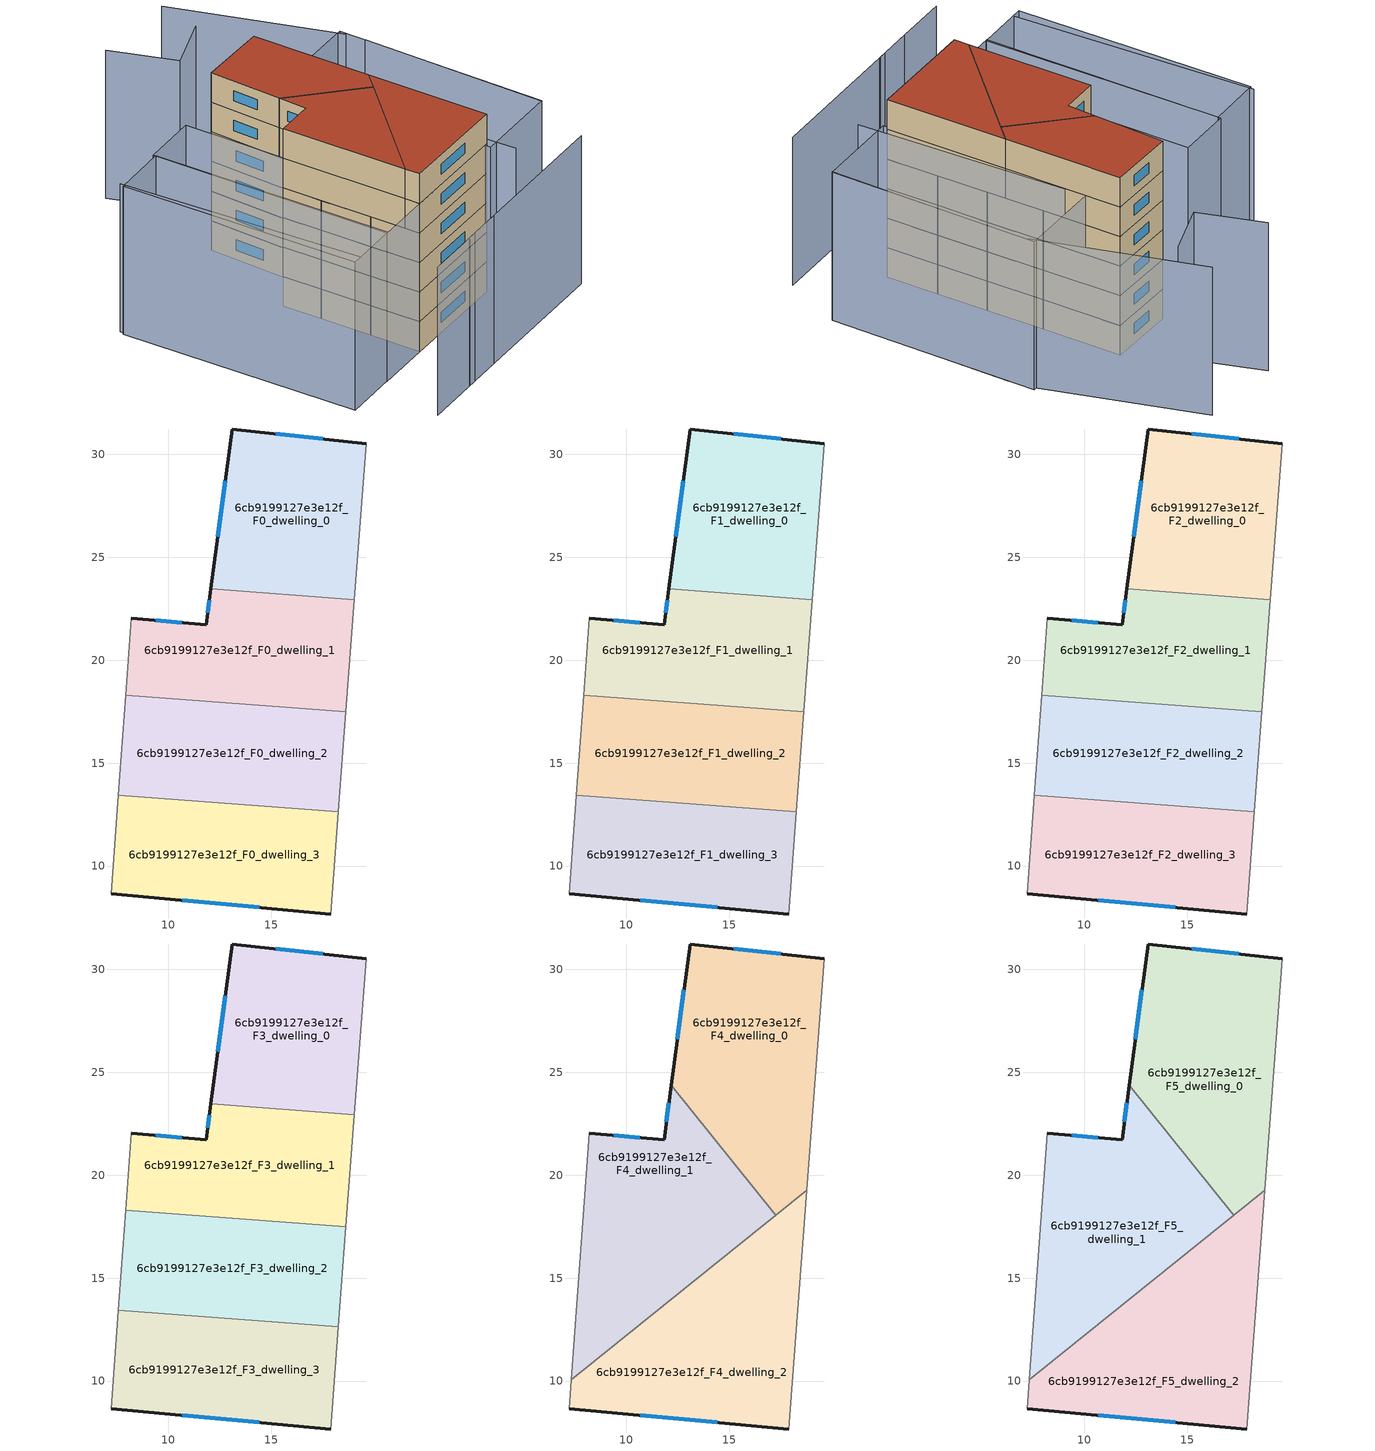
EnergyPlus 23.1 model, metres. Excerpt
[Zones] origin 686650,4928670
6cb9199127e3e12f_F0_dwelling_0
 floor ground (EU_floor_Construction): 19.62,30.51 19.04,22.93 12.07,23.47 13.1,31.22 z0
 wall outside (EU_wall_Construction): 19.62,30.51 13.1,31.22 12.07,23.47 z0:3
 wall to 6cb9199127e3e12f_F0_dwelling_1 (EU_wall_Construction): 12.07,23.47 19.04,22.93 z0:3
 wall adiabatic (EU_wall_Construction): 19.04,22.93 19.62,30.51 z0:3
 window (EU_Window_Construction): 12.77,28.7 12.41,25.99 / 17.5,30.74 15.22,30.99 z0.98:2.02
6cb9199127e3e12f_F0_dwelling_1
 floor ground (EU_floor_Construction): 19.04,22.93 18.63,17.49 7.93,18.3 8.2,22.02 11.84,21.72 12.07,23.47 z0
 wall outside (EU_wall_Construction): 12.07,23.47 11.84,21.72 8.2,22.02 z0:3
 wall adiabatic (EU_wall_Construction): 18.63,17.49 19.04,22.93 / 8.2,22.02 7.93,18.3 z0:3
 wall to 6cb9199127e3e12f_F0_dwelling_2 (EU_wall_Construction): 7.93,18.3 18.63,17.49 z0:3
 window (EU_Window_Construction): 10.66,21.82 9.38,21.93 / 12,22.9 11.92,22.29 z0.98:2.02
6cb9199127e3e12f_F0_dwelling_2
 floor ground (EU_floor_Construction): 18.63,17.49 18.26,12.63 7.58,13.44 7.93,18.3 z0
 wall to 6cb9199127e3e12f_F0_dwelling_3 (EU_wall_Construction): 7.58,13.44 18.26,12.63 z0:3
 wall adiabatic (EU_wall_Construction): 7.93,18.3 7.58,13.44 / 18.26,12.63 18.63,17.49 z0:3
6cb9199127e3e12f_F0_dwelling_3
 floor ground (EU_floor_Construction): 18.26,12.63 17.88,7.67 7.23,8.66 7.58,13.44 z0
 wall outside (EU_wall_Construction): 7.23,8.66 17.88,7.67 z0:3
 wall adiabatic (EU_wall_Construction): 7.58,13.44 7.23,8.66 / 17.88,7.67 18.26,12.63 z0:3
 window (EU_Window_Construction): 10.69,8.34 14.42,8 z0.98:2.02
6cb9199127e3e12f_F1_dwelling_0
 floor to 6cb9199127e3e12f_F0_dwelling_0 (EU_floor_Construction): 19.62,30.51 19.04,22.93 12.07,23.47 13.1,31.22 z3
 wall outside (EU_wall_Construction): 19.62,30.51 13.1,31.22 12.07,23.47 z3:6
 wall to 6cb9199127e3e12f_F1_dwelling_1 (EU_wall_Construction): 12.07,23.47 19.04,22.93 z3:6
 wall adiabatic (EU_wall_Construction): 19.04,22.93 19.62,30.51 z3:6
 window (EU_Window_Construction): 12.77,28.7 12.41,25.99 / 17.5,30.74 15.22,30.99 z3.98:5.02
6cb9199127e3e12f_F1_dwelling_1
 floor to 6cb9199127e3e12f_F0_dwelling_1 (EU_floor_Construction): 19.04,22.93 18.63,17.49 7.93,18.3 8.2,22.02 11.84,21.72 12.07,23.47 z3
 wall outside (EU_wall_Construction): 12.07,23.47 11.84,21.72 8.2,22.02 z3:6
 wall adiabatic (EU_wall_Construction): 18.63,17.49 19.04,22.93 / 8.2,22.02 7.93,18.3 z3:6
 wall to 6cb9199127e3e12f_F1_dwelling_2 (EU_wall_Construction): 7.93,18.3 18.63,17.49 z3:6
 window (EU_Window_Construction): 10.66,21.82 9.38,21.93 / 12,22.9 11.92,22.29 z3.98:5.02
6cb9199127e3e12f_F1_dwelling_2
 floor to 6cb9199127e3e12f_F0_dwelling_2 (EU_floor_Construction): 18.63,17.49 18.26,12.63 7.58,13.44 7.93,18.3 z3
 wall to 6cb9199127e3e12f_F1_dwelling_3 (EU_wall_Construction): 7.58,13.44 18.26,12.63 z3:6
 wall adiabatic (EU_wall_Construction): 7.93,18.3 7.58,13.44 / 18.26,12.63 18.63,17.49 z3:6
6cb9199127e3e12f_F1_dwelling_3
 floor to 6cb9199127e3e12f_F0_dwelling_3 (EU_floor_Construction): 18.26,12.63 17.88,7.67 7.23,8.66 7.58,13.44 z3
 wall outside (EU_wall_Construction): 7.23,8.66 17.88,7.67 z3:6
 wall adiabatic (EU_wall_Construction): 7.58,13.44 7.23,8.66 / 17.88,7.67 18.26,12.63 z3:6
 window (EU_Window_Construction): 10.69,8.34 14.42,8 z3.98:5.02
6cb9199127e3e12f_F2_dwelling_0
 floor to 6cb9199127e3e12f_F1_dwelling_0 (EU_floor_Construction): 19.62,30.51 19.04,22.93 12.07,23.47 13.1,31.22 z6
 wall outside (EU_wall_Construction): 19.62,30.51 13.1,31.22 12.07,23.47 z6:9
 wall to 6cb9199127e3e12f_F2_dwelling_1 (EU_wall_Construction): 12.07,23.47 19.04,22.93 z6:9
 wall adiabatic (EU_wall_Construction): 19.04,22.93 19.62,30.51 z6:9
 window (EU_Window_Construction): 12.77,28.7 12.41,25.99 / 17.5,30.74 15.22,30.99 z6.98:8.02
6cb9199127e3e12f_F2_dwelling_1
 floor to 6cb9199127e3e12f_F1_dwelling_1 (EU_floor_Construction): 19.04,22.93 18.63,17.49 7.93,18.3 8.2,22.02 11.84,21.72 12.07,23.47 z6
 wall outside (EU_wall_Construction): 12.07,23.47 11.84,21.72 8.2,22.02 z6:9
 wall adiabatic (EU_wall_Construction): 18.63,17.49 19.04,22.93 / 8.2,22.02 7.93,18.3 z6:9
 wall to 6cb9199127e3e12f_F2_dwelling_2 (EU_wall_Construction): 7.93,18.3 18.63,17.49 z6:9
 window (EU_Window_Construction): 10.66,21.82 9.38,21.93 / 12,22.9 11.92,22.29 z6.98:8.02
6cb9199127e3e12f_F2_dwelling_2
 floor to 6cb9199127e3e12f_F1_dwelling_2 (EU_floor_Construction): 18.63,17.49 18.26,12.63 7.58,13.44 7.93,18.3 z6
 wall to 6cb9199127e3e12f_F2_dwelling_3 (EU_wall_Construction): 7.58,13.44 18.26,12.63 z6:9
 wall adiabatic (EU_wall_Construction): 7.93,18.3 7.58,13.44 / 18.26,12.63 18.63,17.49 z6:9
6cb9199127e3e12f_F2_dwelling_3
 floor to 6cb9199127e3e12f_F1_dwelling_3 (EU_floor_Construction): 18.26,12.63 17.88,7.67 7.23,8.66 7.58,13.44 z6
 wall outside (EU_wall_Construction): 7.23,8.66 17.88,7.67 z6:9
 wall adiabatic (EU_wall_Construction): 7.58,13.44 7.23,8.66 / 17.88,7.67 18.26,12.63 z6:9
 window (EU_Window_Construction): 10.69,8.34 14.42,8 z6.98:8.02
6cb9199127e3e12f_F3_dwelling_0
 floor to 6cb9199127e3e12f_F2_dwelling_0 (EU_floor_Construction): 19.62,30.51 19.04,22.93 12.07,23.47 13.1,31.22 z9
 wall outside (EU_wall_Construction): 19.62,30.51 13.1,31.22 12.07,23.47 z9:12
 wall to 6cb9199127e3e12f_F3_dwelling_1 (EU_wall_Construction): 12.07,23.47 19.04,22.93 z9:12
 wall adiabatic (EU_wall_Construction): 19.04,22.93 19.62,30.51 z9:12
 window (EU_Window_Construction): 12.77,28.7 12.41,25.99 / 17.5,30.74 15.22,30.99 z9.98:11.02
6cb9199127e3e12f_F3_dwelling_1
 floor to 6cb9199127e3e12f_F2_dwelling_1 (EU_floor_Construction): 19.04,22.93 18.63,17.49 7.93,18.3 8.2,22.02 11.84,21.72 12.07,23.47 z9
 wall outside (EU_wall_Construction): 12.07,23.47 11.84,21.72 8.2,22.02 z9:12
 wall adiabatic (EU_wall_Construction): 18.63,17.49 19.04,22.93 / 8.2,22.02 7.93,18.3 z9:12
 wall to 6cb9199127e3e12f_F3_dwelling_2 (EU_wall_Construction): 7.93,18.3 18.63,17.49 z9:12
 window (EU_Window_Construction): 10.66,21.82 9.38,21.93 / 12,22.9 11.92,22.29 z9.98:11.02
6cb9199127e3e12f_F3_dwelling_2
 floor to 6cb9199127e3e12f_F2_dwelling_2 (EU_floor_Construction): 18.63,17.49 18.26,12.63 7.58,13.44 7.93,18.3 z9
 wall to 6cb9199127e3e12f_F3_dwelling_3 (EU_wall_Construction): 7.58,13.44 18.26,12.63 z9:12
 wall adiabatic (EU_wall_Construction): 7.93,18.3 7.58,13.44 / 18.26,12.63 18.63,17.49 z9:12
6cb9199127e3e12f_F3_dwelling_3
 floor to 6cb9199127e3e12f_F2_dwelling_3 (EU_floor_Construction): 18.26,12.63 17.88,7.67 7.23,8.66 7.58,13.44 z9
 wall outside (EU_wall_Construction): 7.23,8.66 17.88,7.67 z9:12
 wall adiabatic (EU_wall_Construction): 7.58,13.44 7.23,8.66 / 17.88,7.67 18.26,12.63 z9:12
 window (EU_Window_Construction): 10.69,8.34 14.42,8 z9.98:11.02
6cb9199127e3e12f_F4_dwelling_0
 floor to 6cb9199127e3e12f_F3_dwelling_0 (EU_floor_Construction): 19.62,30.51 19.04,22.94 12.97,23.4 12.19,24.36 13.1,31.22 z12
 floor to 6cb9199127e3e12f_F3_dwelling_1 (EU_floor_Construction): 19.04,22.94 18.76,19.26 17.27,18.06 12.97,23.4 z12
 wall outside (EU_wall_Construction): 19.62,30.51 13.1,31.22 12.19,24.36 z12:15
 wall adiabatic (EU_wall_Construction): 18.76,19.26 19.62,30.51 z12:15
 wall to 6cb9199127e3e12f_F4_dwelling_1 (EU_wall_Construction): 12.19,24.36 17.27,18.06 z12:15
 wall to 6cb9199127e3e12f_F4_dwelling_2 (EU_wall_Construction): 17.27,18.06 18.76,19.26 z12:15
 window (EU_Window_Construction): 12.81,28.99 12.49,26.59 / 17.5,30.74 15.22,30.99 z12.98:14.02
6cb9199127e3e12f_F4_dwelling_1
 floor to 6cb9199127e3e12f_F3_dwelling_1 (EU_floor_Construction): 12.97,23.4 17.27,18.06 16.74,17.63 7.93,18.3 8.2,22.02 11.84,21.72 12.07,23.47 z12
 floor to 6cb9199127e3e12f_F3_dwelling_0 (EU_floor_Construction): 12.19,24.36 12.97,23.4 12.07,23.47 z12
 floor to 6cb9199127e3e12f_F3_dwelling_2 (EU_floor_Construction): 16.74,17.63 11.19,13.17 7.58,13.44 7.93,18.3 z12
 floor to 6cb9199127e3e12f_F3_dwelling_3 (EU_floor_Construction): 11.19,13.17 7.33,10.06 7.58,13.44 z12
 wall outside (EU_wall_Construction): 12.19,24.36 11.84,21.72 8.2,22.02 z12:15
 wall adiabatic (EU_wall_Construction): 8.2,22.02 7.33,10.06 z12:15
 wall to 6cb9199127e3e12f_F4_dwelling_2 (EU_wall_Construction): 7.33,10.06 17.27,18.06 z12:15
 window (EU_Window_Construction): 10.66,21.82 9.38,21.93 / 12.08,23.5 11.95,22.58 z12.98:14.02
6cb9199127e3e12f_F4_dwelling_2
 floor to 6cb9199127e3e12f_F3_dwelling_2 (EU_floor_Construction): 18.63,17.49 18.26,12.63 11.19,13.17 16.74,17.63 z12
 floor to 6cb9199127e3e12f_F3_dwelling_3 (EU_floor_Construction): 18.26,12.63 17.88,7.67 7.23,8.66 7.33,10.06 11.19,13.17 z12
 floor to 6cb9199127e3e12f_F3_dwelling_1 (EU_floor_Construction): 18.76,19.26 18.63,17.49 16.74,17.63 z12
 wall outside (EU_wall_Construction): 7.23,8.66 17.88,7.67 z12:15
 wall adiabatic (EU_wall_Construction): 7.33,10.06 7.23,8.66 / 17.88,7.67 18.76,19.26 z12:15
 window (EU_Window_Construction): 10.69,8.34 14.42,8 z12.98:14.02
6cb9199127e3e12f_F5_dwelling_0
 floor to 6cb9199127e3e12f_F4_dwelling_0 (EU_floor_Construction): 19.62,30.51 18.76,19.26 17.27,18.06 12.19,24.36 13.1,31.22 z15
 wall outside (EU_wall_Construction): 19.62,30.51 13.1,31.22 12.19,24.36 z15:18
 wall adiabatic (EU_wall_Construction): 18.76,19.26 19.62,30.51 z15:18
 wall to 6cb9199127e3e12f_F5_dwelling_1 (EU_wall_Construction): 12.19,24.36 17.27,18.06 z15:18
 wall to 6cb9199127e3e12f_F5_dwelling_2 (EU_wall_Construction): 17.27,18.06 18.76,19.26 z15:18
 window (EU_Window_Construction): 12.81,28.99 12.49,26.59 / 17.5,30.74 15.22,30.99 z15.98:17.02
 roof outside (EU_roof_Construction): 18.76,19.26 19.62,30.51 13.1,31.22 12.19,24.36 17.27,18.06 z18
6cb9199127e3e12f_F5_dwelling_1
 floor to 6cb9199127e3e12f_F4_dwelling_1 (EU_floor_Construction): 12.19,24.36 17.27,18.06 7.33,10.06 8.2,22.02 11.84,21.72 z15
 wall outside (EU_wall_Construction): 12.19,24.36 11.84,21.72 8.2,22.02 z15:18
 wall adiabatic (EU_wall_Construction): 8.2,22.02 7.33,10.06 z15:18
 wall to 6cb9199127e3e12f_F5_dwelling_2 (EU_wall_Construction): 7.33,10.06 17.27,18.06 z15:18
 window (EU_Window_Construction): 10.66,21.82 9.38,21.93 / 12.08,23.5 11.95,22.58 z15.98:17.02
 roof outside (EU_roof_Construction): 17.27,18.06 12.19,24.36 11.84,21.72 8.2,22.02 7.33,10.06 z18
6cb9199127e3e12f_F5_dwelling_2
 floor to 6cb9199127e3e12f_F4_dwelling_2 (EU_floor_Construction): 18.76,19.26 17.88,7.67 7.23,8.66 7.33,10.06 z15
 wall outside (EU_wall_Construction): 7.23,8.66 17.88,7.67 z15:18
 wall adiabatic (EU_wall_Construction): 7.33,10.06 7.23,8.66 / 17.88,7.67 18.76,19.26 z15:18
 window (EU_Window_Construction): 10.69,8.34 14.42,8 z15.98:17.02
 roof outside (EU_roof_Construction): 17.88,7.67 18.76,19.26 7.33,10.06 7.23,8.66 z18
shading: -0.69,3 5.3,2.49 / 4.5,2.56 8.48,2.24 / 7.62,2.31 22.51,1.09 / 25.71,6.42 27.34,23.88 / 18.35,5.15 19.52,30.52 / -1.37,32.56 -2.21,9.59 / 27.35,25.71 24.25,41.51 / 22.78,37.57 17.55,36.39 / 17.55,36.39 16.13,42.69 / 19.36,27.11 27.57,26.37 / 27.57,26.37 25.77,6.42 / 25.77,6.42 17.56,7.16 / 17.56,7.16 19.36,27.11 / 9.01,31.6 7.23,8.66 / 7.23,8.66 1.98,9.07 / 1.98,9.07 3.76,32.01 / 3.76,32.01 9.01,31.6 / 3.74,31.79 2.15,9.13 / 2.15,9.13 -3.18,9.51 / -3.18,9.51 -1.59,32.17 / -1.59,32.17 3.74,31.79 z0:15
[Building]
EU S2 Campaign: North Axis=0; Terrain=City; Solar Distribution=FullExterior
[Site:Location]
Bologna: Latitude=44.5; Longitude=11.25; Time Zone=1; Elevation=37
[SizingPeriod:WeatherFileDays]
AnnualSizingPeriod: Begin Month=1; Begin Day of Month=1; End Month=12; End Day of Month=31; Day of Week for Start Day=Monday; Use Weather File Daylight Saving Period=No; Use Weather File Rain and Snow Indicators=No
[MATERIAL]
EU_InternalMass_Material: Roughness=MediumRough; Thickness=0.1; Conductivity=1; Density=1800; Specific Heat=900; Thermal Absorptance=0.9; Solar Absorptance=0.7; Visible Absorptance=0.7
[MATERIAL:NOMASS] Roughness=MediumRough; Thermal Absorptance=0.9; Solar Absorptance=0.7; Visible Absorptance=0.7
Name | Thermal Resistance
EU_wall_NoMass | 0.905828
EU_roof_NoMass | 0.37593
EU_floor_NoMass | 0.67114
[WINDOWMATERIAL:SIMPLEGLAZINGSYSTEM]
EU_Window_SimpleGlazing: UFactor=4.52486; Solar Heat Gain Coefficient=0.85; Visible Transmittance=0.85
[CONSTRUCTION]
EU_wall_Construction: EU_wall_NoMass
EU_roof_Construction: EU_roof_NoMass
EU_floor_Construction: EU_floor_NoMass
EU_Window_Construction: EU_Window_SimpleGlazing
EU_InternalMass_Construction: EU_InternalMass_Material
[ZONE] Type=1; Multiplier=1; Ceiling Height=autocalculate; Floor Area=autocalculate; Part of Total Floor Area=Yes
Name | Volume
6cb9199127e3e12f_F0_dwelling_0; 6cb9199127e3e12f_F1_dwelling_0; 6cb9199127e3e12f_F2_dwelling_0; 6cb9199127e3e12f_F3_dwelling_0 | 156.669
6cb9199127e3e12f_F4_dwelling_0; 6cb9199127e3e12f_F5_dwelling_0 | 208.887
6cb9199127e3e12f_F0_dwelling_1; 6cb9199127e3e12f_F1_dwelling_1; 6cb9199127e3e12f_F2_dwelling_1; 6cb9199127e3e12f_F3_dwelling_1 | 156.661
6cb9199127e3e12f_F4_dwelling_1; 6cb9199127e3e12f_F5_dwelling_1 | 208.9
6cb9199127e3e12f_F0_dwelling_2; 6cb9199127e3e12f_F1_dwelling_2; 6cb9199127e3e12f_F2_dwelling_2; 6cb9199127e3e12f_F3_dwelling_2 | 156.674
6cb9199127e3e12f_F4_dwelling_2; 6cb9199127e3e12f_F5_dwelling_2 | 208.906
6cb9199127e3e12f_F0_dwelling_3; 6cb9199127e3e12f_F1_dwelling_3; 6cb9199127e3e12f_F2_dwelling_3; 6cb9199127e3e12f_F3_dwelling_3 | 156.667
[INTERNALMASS] Construction=EU_InternalMass_Construction
Name | Zone or ZoneList | Surface Area
6cb9199127e3e12f_F0_dwelling_0_EU_InternalMass | 6cb9199127e3e12f_F0_dwelling_0 | 52.2232
6cb9199127e3e12f_F0_dwelling_1_EU_InternalMass | 6cb9199127e3e12f_F0_dwelling_1 | 52.2203
6cb9199127e3e12f_F0_dwelling_2_EU_InternalMass | 6cb9199127e3e12f_F0_dwelling_2 | 52.2245
6cb9199127e3e12f_F0_dwelling_3_EU_InternalMass | 6cb9199127e3e12f_F0_dwelling_3 | 52.2224
6cb9199127e3e12f_F1_dwelling_0_EU_InternalMass | 6cb9199127e3e12f_F1_dwelling_0 | 52.2232
6cb9199127e3e12f_F1_dwelling_1_EU_InternalMass | 6cb9199127e3e12f_F1_dwelling_1 | 52.2203
6cb9199127e3e12f_F1_dwelling_2_EU_InternalMass | 6cb9199127e3e12f_F1_dwelling_2 | 52.2245
6cb9199127e3e12f_F1_dwelling_3_EU_InternalMass | 6cb9199127e3e12f_F1_dwelling_3 | 52.2224
6cb9199127e3e12f_F2_dwelling_0_EU_InternalMass | 6cb9199127e3e12f_F2_dwelling_0 | 52.2232
6cb9199127e3e12f_F2_dwelling_1_EU_InternalMass | 6cb9199127e3e12f_F2_dwelling_1 | 52.2203
6cb9199127e3e12f_F2_dwelling_2_EU_InternalMass | 6cb9199127e3e12f_F2_dwelling_2 | 52.2245
6cb9199127e3e12f_F2_dwelling_3_EU_InternalMass | 6cb9199127e3e12f_F2_dwelling_3 | 52.2224
6cb9199127e3e12f_F3_dwelling_0_EU_InternalMass | 6cb9199127e3e12f_F3_dwelling_0 | 52.2232
6cb9199127e3e12f_F3_dwelling_1_EU_InternalMass | 6cb9199127e3e12f_F3_dwelling_1 | 52.2203
6cb9199127e3e12f_F3_dwelling_2_EU_InternalMass | 6cb9199127e3e12f_F3_dwelling_2 | 52.2245
6cb9199127e3e12f_F3_dwelling_3_EU_InternalMass | 6cb9199127e3e12f_F3_dwelling_3 | 52.2224
6cb9199127e3e12f_F4_dwelling_0_EU_InternalMass | 6cb9199127e3e12f_F4_dwelling_0 | 69.6302
6cb9199127e3e12f_F4_dwelling_1_EU_InternalMass | 6cb9199127e3e12f_F4_dwelling_1 | 69.6349
6cb9199127e3e12f_F4_dwelling_2_EU_InternalMass | 6cb9199127e3e12f_F4_dwelling_2 | 69.635
6cb9199127e3e12f_F5_dwelling_0_EU_InternalMass | 6cb9199127e3e12f_F5_dwelling_0 | 69.6302
6cb9199127e3e12f_F5_dwelling_1_EU_InternalMass | 6cb9199127e3e12f_F5_dwelling_1 | 69.6349
6cb9199127e3e12f_F5_dwelling_2_EU_InternalMass | 6cb9199127e3e12f_F5_dwelling_2 | 69.635
[OTHEREQUIPMENT] Fuel Type=Electricity; Design Level Calculation Method=Watts/Area; Power per Zone Floor Area=1; Fraction Latent=0; Fraction Radiant=0; Fraction Lost=0; Carbon Dioxide Generation Rate=0; EndUse Subcategory=EU_Step8_InternalGains
Name | Zone or ZoneList or Space or SpaceList | Schedule
EU_Step8_InternalGain_6cb9199127e3e12f_F0_dwelling_0_f000 | 6cb9199127e3e12f_F0_dwelling_0 | EU_Step8_GainSchedule_6cb9199127e3e12f_F0_dwelling_0_f000
EU_Step8_InternalGain_6cb9199127e3e12f_F0_dwelling_1_f000 | 6cb9199127e3e12f_F0_dwelling_1 | EU_Step8_GainSchedule_6cb9199127e3e12f_F0_dwelling_1_f000
EU_Step8_InternalGain_6cb9199127e3e12f_F0_dwelling_2_f000 | 6cb9199127e3e12f_F0_dwelling_2 | EU_Step8_GainSchedule_6cb9199127e3e12f_F0_dwelling_2_f000
EU_Step8_InternalGain_6cb9199127e3e12f_F0_dwelling_3_f000 | 6cb9199127e3e12f_F0_dwelling_3 | EU_Step8_GainSchedule_6cb9199127e3e12f_F0_dwelling_3_f000
EU_Step8_InternalGain_6cb9199127e3e12f_F1_dwelling_0_f000 | 6cb9199127e3e12f_F1_dwelling_0 | EU_Step8_GainSchedule_6cb9199127e3e12f_F1_dwelling_0_f000
EU_Step8_InternalGain_6cb9199127e3e12f_F1_dwelling_1_f000 | 6cb9199127e3e12f_F1_dwelling_1 | EU_Step8_GainSchedule_6cb9199127e3e12f_F1_dwelling_1_f000
EU_Step8_InternalGain_6cb9199127e3e12f_F1_dwelling_2_f000 | 6cb9199127e3e12f_F1_dwelling_2 | EU_Step8_GainSchedule_6cb9199127e3e12f_F1_dwelling_2_f000
EU_Step8_InternalGain_6cb9199127e3e12f_F1_dwelling_3_f000 | 6cb9199127e3e12f_F1_dwelling_3 | EU_Step8_GainSchedule_6cb9199127e3e12f_F1_dwelling_3_f000
EU_Step8_InternalGain_6cb9199127e3e12f_F2_dwelling_0_f000 | 6cb9199127e3e12f_F2_dwelling_0 | EU_Step8_GainSchedule_6cb9199127e3e12f_F2_dwelling_0_f000
EU_Step8_InternalGain_6cb9199127e3e12f_F2_dwelling_1_f000 | 6cb9199127e3e12f_F2_dwelling_1 | EU_Step8_GainSchedule_6cb9199127e3e12f_F2_dwelling_1_f000
EU_Step8_InternalGain_6cb9199127e3e12f_F2_dwelling_2_f000 | 6cb9199127e3e12f_F2_dwelling_2 | EU_Step8_GainSchedule_6cb9199127e3e12f_F2_dwelling_2_f000
EU_Step8_InternalGain_6cb9199127e3e12f_F2_dwelling_3_f000 | 6cb9199127e3e12f_F2_dwelling_3 | EU_Step8_GainSchedule_6cb9199127e3e12f_F2_dwelling_3_f000
EU_Step8_InternalGain_6cb9199127e3e12f_F3_dwelling_0_f000 | 6cb9199127e3e12f_F3_dwelling_0 | EU_Step8_GainSchedule_6cb9199127e3e12f_F3_dwelling_0_f000
EU_Step8_InternalGain_6cb9199127e3e12f_F3_dwelling_1_f000 | 6cb9199127e3e12f_F3_dwelling_1 | EU_Step8_GainSchedule_6cb9199127e3e12f_F3_dwelling_1_f000
EU_Step8_InternalGain_6cb9199127e3e12f_F3_dwelling_2_f000 | 6cb9199127e3e12f_F3_dwelling_2 | EU_Step8_GainSchedule_6cb9199127e3e12f_F3_dwelling_2_f000
EU_Step8_InternalGain_6cb9199127e3e12f_F3_dwelling_3_f000 | 6cb9199127e3e12f_F3_dwelling_3 | EU_Step8_GainSchedule_6cb9199127e3e12f_F3_dwelling_3_f000
EU_Step8_InternalGain_6cb9199127e3e12f_F4_dwelling_0_f000 | 6cb9199127e3e12f_F4_dwelling_0 | EU_Step8_GainSchedule_6cb9199127e3e12f_F4_dwelling_0_f000
EU_Step8_InternalGain_6cb9199127e3e12f_F4_dwelling_1_f000 | 6cb9199127e3e12f_F4_dwelling_1 | EU_Step8_GainSchedule_6cb9199127e3e12f_F4_dwelling_1_f000
EU_Step8_InternalGain_6cb9199127e3e12f_F4_dwelling_2_f000 | 6cb9199127e3e12f_F4_dwelling_2 | EU_Step8_GainSchedule_6cb9199127e3e12f_F4_dwelling_2_f000
EU_Step8_InternalGain_6cb9199127e3e12f_F5_dwelling_0_f000 | 6cb9199127e3e12f_F5_dwelling_0 | EU_Step8_GainSchedule_6cb9199127e3e12f_F5_dwelling_0_f000
EU_Step8_InternalGain_6cb9199127e3e12f_F5_dwelling_1_f000 | 6cb9199127e3e12f_F5_dwelling_1 | EU_Step8_GainSchedule_6cb9199127e3e12f_F5_dwelling_1_f000
EU_Step8_InternalGain_6cb9199127e3e12f_F5_dwelling_2_f000 | 6cb9199127e3e12f_F5_dwelling_2 | EU_Step8_GainSchedule_6cb9199127e3e12f_F5_dwelling_2_f000
[ZONEVENTILATION:DESIGNFLOWRATE] Schedule=EU_AlwaysOn; Design Flow Rate Calculation Method=AirChanges/Hour; Air Changes per Hour=0.73129; Ventilation Type=Natural; Fan Pressure Rise=0; Fan Total Efficiency=1; Constant Term Coefficient=1; Temperature Term Coefficient=0; Velocity Term Coefficient=0; Velocity Squared Term Coefficient=0; Minimum Indoor Temperature=-100; Maximum Indoor Temperature=100; Delta Temperature=-100; Minimum Outdoor Temperature=-100; Maximum Outdoor Temperature=100; Maximum Wind Speed=40
Name | Zone or ZoneList or Space or SpaceList
EU_ConstantAir_6cb9199127e3e12f_F0_dwelling_0 | 6cb9199127e3e12f_F0_dwelling_0
EU_ConstantAir_6cb9199127e3e12f_F0_dwelling_1 | 6cb9199127e3e12f_F0_dwelling_1
EU_ConstantAir_6cb9199127e3e12f_F0_dwelling_2 | 6cb9199127e3e12f_F0_dwelling_2
EU_ConstantAir_6cb9199127e3e12f_F0_dwelling_3 | 6cb9199127e3e12f_F0_dwelling_3
EU_ConstantAir_6cb9199127e3e12f_F1_dwelling_0 | 6cb9199127e3e12f_F1_dwelling_0
EU_ConstantAir_6cb9199127e3e12f_F1_dwelling_1 | 6cb9199127e3e12f_F1_dwelling_1
EU_ConstantAir_6cb9199127e3e12f_F1_dwelling_2 | 6cb9199127e3e12f_F1_dwelling_2
EU_ConstantAir_6cb9199127e3e12f_F1_dwelling_3 | 6cb9199127e3e12f_F1_dwelling_3
EU_ConstantAir_6cb9199127e3e12f_F2_dwelling_0 | 6cb9199127e3e12f_F2_dwelling_0
EU_ConstantAir_6cb9199127e3e12f_F2_dwelling_1 | 6cb9199127e3e12f_F2_dwelling_1
EU_ConstantAir_6cb9199127e3e12f_F2_dwelling_2 | 6cb9199127e3e12f_F2_dwelling_2
EU_ConstantAir_6cb9199127e3e12f_F2_dwelling_3 | 6cb9199127e3e12f_F2_dwelling_3
EU_ConstantAir_6cb9199127e3e12f_F3_dwelling_0 | 6cb9199127e3e12f_F3_dwelling_0
EU_ConstantAir_6cb9199127e3e12f_F3_dwelling_1 | 6cb9199127e3e12f_F3_dwelling_1
EU_ConstantAir_6cb9199127e3e12f_F3_dwelling_2 | 6cb9199127e3e12f_F3_dwelling_2
EU_ConstantAir_6cb9199127e3e12f_F3_dwelling_3 | 6cb9199127e3e12f_F3_dwelling_3
EU_ConstantAir_6cb9199127e3e12f_F4_dwelling_0 | 6cb9199127e3e12f_F4_dwelling_0
EU_ConstantAir_6cb9199127e3e12f_F4_dwelling_1 | 6cb9199127e3e12f_F4_dwelling_1
EU_ConstantAir_6cb9199127e3e12f_F4_dwelling_2 | 6cb9199127e3e12f_F4_dwelling_2
EU_ConstantAir_6cb9199127e3e12f_F5_dwelling_0 | 6cb9199127e3e12f_F5_dwelling_0
EU_ConstantAir_6cb9199127e3e12f_F5_dwelling_1 | 6cb9199127e3e12f_F5_dwelling_1
EU_ConstantAir_6cb9199127e3e12f_F5_dwelling_2 | 6cb9199127e3e12f_F5_dwelling_2
[HVACTEMPLATE:THERMOSTAT] Constant Heating Setpoint=20; Constant Cooling Setpoint=50
EU_HeatOnly_6cb9199127e3e12f_F0_dwelling_0; EU_HeatOnly_6cb9199127e3e12f_F0_dwelling_1; EU_HeatOnly_6cb9199127e3e12f_F0_dwelling_2; EU_HeatOnly_6cb9199127e3e12f_F0_dwelling_3; EU_HeatOnly_6cb9199127e3e12f_F1_dwelling_0; EU_HeatOnly_6cb9199127e3e12f_F1_dwelling_1; EU_HeatOnly_6cb9199127e3e12f_F1_dwelling_2; EU_HeatOnly_6cb9199127e3e12f_F1_dwelling_3; EU_HeatOnly_6cb9199127e3e12f_F2_dwelling_0; EU_HeatOnly_6cb9199127e3e12f_F2_dwelling_1; EU_HeatOnly_6cb9199127e3e12f_F2_dwelling_2; EU_HeatOnly_6cb9199127e3e12f_F2_dwelling_3; EU_HeatOnly_6cb9199127e3e12f_F3_dwelling_0; EU_HeatOnly_6cb9199127e3e12f_F3_dwelling_1; EU_HeatOnly_6cb9199127e3e12f_F3_dwelling_2; EU_HeatOnly_6cb9199127e3e12f_F3_dwelling_3; EU_HeatOnly_6cb9199127e3e12f_F4_dwelling_0; EU_HeatOnly_6cb9199127e3e12f_F4_dwelling_1; EU_HeatOnly_6cb9199127e3e12f_F4_dwelling_2; EU_HeatOnly_6cb9199127e3e12f_F5_dwelling_0; EU_HeatOnly_6cb9199127e3e12f_F5_dwelling_1; EU_HeatOnly_6cb9199127e3e12f_F5_dwelling_2
[HVACTEMPLATE:ZONE:IDEALLOADSAIRSYSTEM] System Availability Schedule=EU_AlwaysOn; Maximum Heating Supply Air Temperature=50; Minimum Cooling Supply Air Temperature=13; Maximum Heating Supply Air Humidity Ratio=0.0156; Minimum Cooling Supply Air Humidity Ratio=0.0077; Heating Limit=NoLimit; Cooling Limit=NoLimit; Heating Availability Schedule=EU_AlwaysOn; Cooling Availability Schedule=EU_CoolingOff; Dehumidification Control Type=ConstantSensibleHeatRatio; Cooling Sensible Heat Ratio=0.7; Dehumidification Setpoint=60; Humidification Control Type=None; Humidification Setpoint=30; Outdoor Air Method=None; Outdoor Air Flow Rate per Person=0.00944; Outdoor Air Flow Rate per Zone Floor Area=0; Outdoor Air Flow Rate per Zone=0; Demand Controlled Ventilation Type=None; Outdoor Air Economizer Type=NoEconomizer; Heat Recovery Type=None; Sensible Heat Recovery Effectiveness=0.7; Latent Heat Recovery Effectiveness=0.65
Name | Template Thermostat
6cb9199127e3e12f_F0_dwelling_0 | EU_HeatOnly_6cb9199127e3e12f_F0_dwelling_0
6cb9199127e3e12f_F0_dwelling_1 | EU_HeatOnly_6cb9199127e3e12f_F0_dwelling_1
6cb9199127e3e12f_F0_dwelling_2 | EU_HeatOnly_6cb9199127e3e12f_F0_dwelling_2
6cb9199127e3e12f_F0_dwelling_3 | EU_HeatOnly_6cb9199127e3e12f_F0_dwelling_3
6cb9199127e3e12f_F1_dwelling_0 | EU_HeatOnly_6cb9199127e3e12f_F1_dwelling_0
6cb9199127e3e12f_F1_dwelling_1 | EU_HeatOnly_6cb9199127e3e12f_F1_dwelling_1
6cb9199127e3e12f_F1_dwelling_2 | EU_HeatOnly_6cb9199127e3e12f_F1_dwelling_2
6cb9199127e3e12f_F1_dwelling_3 | EU_HeatOnly_6cb9199127e3e12f_F1_dwelling_3
6cb9199127e3e12f_F2_dwelling_0 | EU_HeatOnly_6cb9199127e3e12f_F2_dwelling_0
6cb9199127e3e12f_F2_dwelling_1 | EU_HeatOnly_6cb9199127e3e12f_F2_dwelling_1
6cb9199127e3e12f_F2_dwelling_2 | EU_HeatOnly_6cb9199127e3e12f_F2_dwelling_2
6cb9199127e3e12f_F2_dwelling_3 | EU_HeatOnly_6cb9199127e3e12f_F2_dwelling_3
6cb9199127e3e12f_F3_dwelling_0 | EU_HeatOnly_6cb9199127e3e12f_F3_dwelling_0
6cb9199127e3e12f_F3_dwelling_1 | EU_HeatOnly_6cb9199127e3e12f_F3_dwelling_1
6cb9199127e3e12f_F3_dwelling_2 | EU_HeatOnly_6cb9199127e3e12f_F3_dwelling_2
6cb9199127e3e12f_F3_dwelling_3 | EU_HeatOnly_6cb9199127e3e12f_F3_dwelling_3
6cb9199127e3e12f_F4_dwelling_0 | EU_HeatOnly_6cb9199127e3e12f_F4_dwelling_0
6cb9199127e3e12f_F4_dwelling_1 | EU_HeatOnly_6cb9199127e3e12f_F4_dwelling_1
6cb9199127e3e12f_F4_dwelling_2 | EU_HeatOnly_6cb9199127e3e12f_F4_dwelling_2
6cb9199127e3e12f_F5_dwelling_0 | EU_HeatOnly_6cb9199127e3e12f_F5_dwelling_0
6cb9199127e3e12f_F5_dwelling_1 | EU_HeatOnly_6cb9199127e3e12f_F5_dwelling_1
6cb9199127e3e12f_F5_dwelling_2 | EU_HeatOnly_6cb9199127e3e12f_F5_dwelling_2
[SIZING:ZONE] Zone Cooling Design Supply Air Temperature Input Method=SupplyAirTemperature; Zone Cooling Design Supply Air Temperature=13; Zone Heating Design Supply Air Temperature Input Method=SupplyAirTemperature; Zone Heating Design Supply Air Temperature=50; Zone Cooling Design Supply Air Humidity Ratio=0.008; Zone Heating Design Supply Air Humidity Ratio=0.008; Cooling Design Air Flow Method=DesignDay; Cooling Design Air Flow Rate=0; Cooling Minimum Air Flow per Zone Floor Area=0.000762; Cooling Minimum Air Flow=0; Cooling Minimum Air Flow Fraction=0.2; Heating Design Air Flow Method=DesignDay; Heating Design Air Flow Rate=0; Heating Maximum Air Flow per Zone Floor Area=0.002032; Heating Maximum Air Flow=0.141576; Heating Maximum Air Flow Fraction=0.3; Account for Dedicated Outdoor Air System=No; Dedicated Outdoor Air System Control Strategy=NeutralSupplyAir; Dedicated Outdoor Air Low Setpoint Temperature for Design=autosize; Dedicated Outdoor Air High Setpoint Temperature for Design=autosize; Zone Load Sizing Method=Sensible Load Only No Latent Load; Zone Latent Cooling Design Supply Air Humidity Ratio Input Method=HumidityRatioDifference; Zone Cooling Design Supply Air Humidity Ratio Difference=0.005; Zone Latent Heating Design Supply Air Humidity Ratio Input Method=HumidityRatioDifference; Zone Humidification Design Supply Air Humidity Ratio Difference=0.005
6cb9199127e3e12f_F0_dwelling_0; 6cb9199127e3e12f_F0_dwelling_1; 6cb9199127e3e12f_F0_dwelling_2; 6cb9199127e3e12f_F0_dwelling_3; 6cb9199127e3e12f_F1_dwelling_0; 6cb9199127e3e12f_F1_dwelling_1; 6cb9199127e3e12f_F1_dwelling_2; 6cb9199127e3e12f_F1_dwelling_3; 6cb9199127e3e12f_F2_dwelling_0; 6cb9199127e3e12f_F2_dwelling_1; 6cb9199127e3e12f_F2_dwelling_2; 6cb9199127e3e12f_F2_dwelling_3; 6cb9199127e3e12f_F3_dwelling_0; 6cb9199127e3e12f_F3_dwelling_1; 6cb9199127e3e12f_F3_dwelling_2; 6cb9199127e3e12f_F3_dwelling_3; 6cb9199127e3e12f_F4_dwelling_0; 6cb9199127e3e12f_F4_dwelling_1; 6cb9199127e3e12f_F4_dwelling_2; 6cb9199127e3e12f_F5_dwelling_0; 6cb9199127e3e12f_F5_dwelling_1; 6cb9199127e3e12f_F5_dwelling_2
[SCHEDULE:CONSTANT]
Name | Hourly Value
EU_AlwaysOn | 1
EU_CoolingOff | 0
[SCHEDULE:FILE] Column Number=1; Rows to Skip at Top=0; Number of Hours of Data=8760; Column Separator=Comma; Interpolate to Timestep=No; Minutes per Item=60; Adjust Schedule for Daylight Savings=Yes
Name | File
EU_Step8_GainSchedule_6cb9199127e3e12f_F0_dwelling_0_f000 | ../../schedules/6cb9199127e3e12f/6cb9199127e3e12f_F0_dwelling_0_f000_gain.csv
EU_Step8_GainSchedule_6cb9199127e3e12f_F0_dwelling_1_f000 | ../../schedules/6cb9199127e3e12f/6cb9199127e3e12f_F0_dwelling_1_f000_gain.csv
EU_Step8_GainSchedule_6cb9199127e3e12f_F0_dwelling_2_f000 | ../../schedules/6cb9199127e3e12f/6cb9199127e3e12f_F0_dwelling_2_f000_gain.csv
EU_Step8_GainSchedule_6cb9199127e3e12f_F0_dwelling_3_f000 | ../../schedules/6cb9199127e3e12f/6cb9199127e3e12f_F0_dwelling_3_f000_gain.csv
EU_Step8_GainSchedule_6cb9199127e3e12f_F1_dwelling_0_f000 | ../../schedules/6cb9199127e3e12f/6cb9199127e3e12f_F1_dwelling_0_f000_gain.csv
EU_Step8_GainSchedule_6cb9199127e3e12f_F1_dwelling_1_f000 | ../../schedules/6cb9199127e3e12f/6cb9199127e3e12f_F1_dwelling_1_f000_gain.csv
EU_Step8_GainSchedule_6cb9199127e3e12f_F1_dwelling_2_f000 | ../../schedules/6cb9199127e3e12f/6cb9199127e3e12f_F1_dwelling_2_f000_gain.csv
EU_Step8_GainSchedule_6cb9199127e3e12f_F1_dwelling_3_f000 | ../../schedules/6cb9199127e3e12f/6cb9199127e3e12f_F1_dwelling_3_f000_gain.csv
EU_Step8_GainSchedule_6cb9199127e3e12f_F2_dwelling_0_f000 | ../../schedules/6cb9199127e3e12f/6cb9199127e3e12f_F2_dwelling_0_f000_gain.csv
EU_Step8_GainSchedule_6cb9199127e3e12f_F2_dwelling_1_f000 | ../../schedules/6cb9199127e3e12f/6cb9199127e3e12f_F2_dwelling_1_f000_gain.csv
EU_Step8_GainSchedule_6cb9199127e3e12f_F2_dwelling_2_f000 | ../../schedules/6cb9199127e3e12f/6cb9199127e3e12f_F2_dwelling_2_f000_gain.csv
EU_Step8_GainSchedule_6cb9199127e3e12f_F2_dwelling_3_f000 | ../../schedules/6cb9199127e3e12f/6cb9199127e3e12f_F2_dwelling_3_f000_gain.csv
EU_Step8_GainSchedule_6cb9199127e3e12f_F3_dwelling_0_f000 | ../../schedules/6cb9199127e3e12f/6cb9199127e3e12f_F3_dwelling_0_f000_gain.csv
EU_Step8_GainSchedule_6cb9199127e3e12f_F3_dwelling_1_f000 | ../../schedules/6cb9199127e3e12f/6cb9199127e3e12f_F3_dwelling_1_f000_gain.csv
EU_Step8_GainSchedule_6cb9199127e3e12f_F3_dwelling_2_f000 | ../../schedules/6cb9199127e3e12f/6cb9199127e3e12f_F3_dwelling_2_f000_gain.csv
EU_Step8_GainSchedule_6cb9199127e3e12f_F3_dwelling_3_f000 | ../../schedules/6cb9199127e3e12f/6cb9199127e3e12f_F3_dwelling_3_f000_gain.csv
EU_Step8_GainSchedule_6cb9199127e3e12f_F4_dwelling_0_f000 | ../../schedules/6cb9199127e3e12f/6cb9199127e3e12f_F4_dwelling_0_f000_gain.csv
EU_Step8_GainSchedule_6cb9199127e3e12f_F4_dwelling_1_f000 | ../../schedules/6cb9199127e3e12f/6cb9199127e3e12f_F4_dwelling_1_f000_gain.csv
EU_Step8_GainSchedule_6cb9199127e3e12f_F4_dwelling_2_f000 | ../../schedules/6cb9199127e3e12f/6cb9199127e3e12f_F4_dwelling_2_f000_gain.csv
EU_Step8_GainSchedule_6cb9199127e3e12f_F5_dwelling_0_f000 | ../../schedules/6cb9199127e3e12f/6cb9199127e3e12f_F5_dwelling_0_f000_gain.csv
EU_Step8_GainSchedule_6cb9199127e3e12f_F5_dwelling_1_f000 | ../../schedules/6cb9199127e3e12f/6cb9199127e3e12f_F5_dwelling_1_f000_gain.csv
EU_Step8_GainSchedule_6cb9199127e3e12f_F5_dwelling_2_f000 | ../../schedules/6cb9199127e3e12f/6cb9199127e3e12f_F5_dwelling_2_f000_gain.csv
